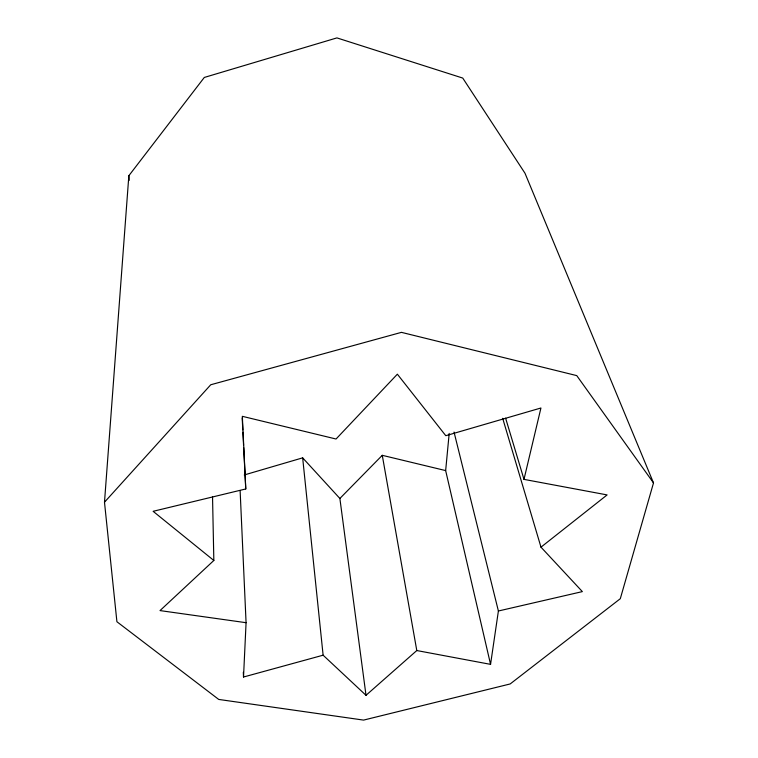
<?xml version="1.0" encoding="UTF-8"?>
<svg xmlns="http://www.w3.org/2000/svg" width="758" height="758" viewBox="0 0 758 758"><rect width="100%" height="100%" fill="white"/><g stroke="black" fill="none" stroke-linecap="round" stroke-linejoin="round"><path stroke-width="1.14" d="M454.033 432.051L498.394 610.995L490.559 664.359L416.796 650.544L366.01 695.304L323.116 655.196L243.517 677.017L246.075 622.697L240.115 490.492M104.49 502.213L128.841 175.723L204.3 77.449L336.922 37.9L462.75 78.074L524.991 173.231L653.51 482.912L620.3 598.706L510.172 683.953L363.584 720.1L218.73 699.435L116.912 621.74L104.49 502.213L210.743 384.761L401.446 332.355L576.743 375.608L653.51 482.912M490.559 664.359L445.657 470.585L449.191 433.396M498.394 610.995L582.362 591.61L540.985 547.162L607.12 494.917L523.986 479.378L540.937 407.994L445.789 435.698L397.363 374.187L336.05 439.015L242.333 416.322L245.763 488.957L153.125 511.309L213.841 560.475L160.014 610.588L246.075 622.697M366.01 695.304L339.878 498.47L382.269 455.321L445.657 470.585M244.266 474.963L302.66 457.851L339.878 498.47M505.614 418.16L523.986 479.378M502.677 418.312L540.985 547.162M382.269 455.321L416.796 650.544M302.66 457.851L323.116 655.196M128.841 175.723L129.173 180.413M242.2 418.028L242.797 429.852M242.911 432.212L243.564 445.221M243.688 447.58L245.763 488.957M243.318 672.299L243.517 677.017M212.534 496.822L213.841 560.475"/></g></svg>
